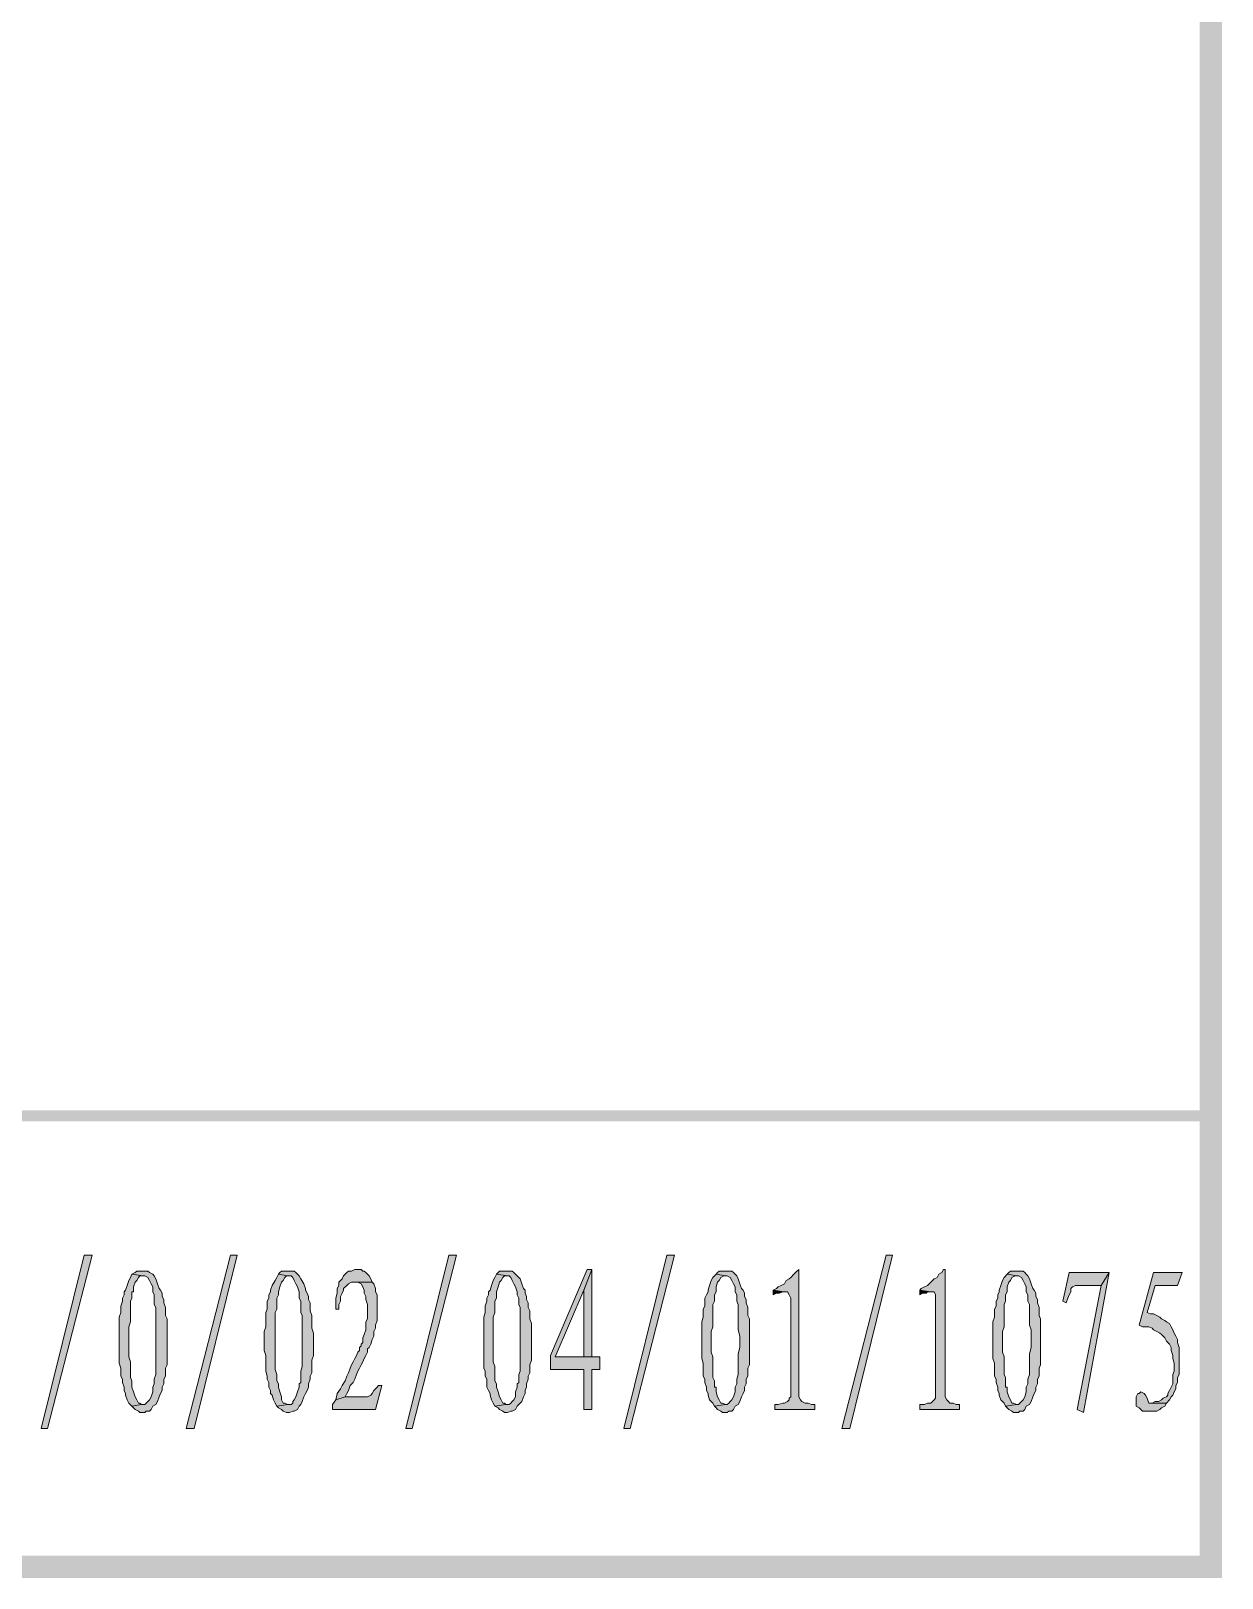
# Model space of a CAD drawing. Header units: millimetres. Extents: x 24 to 410, y 10 to 282.
# Drawn here: x 378.69 to 410.38, y 9.65 to 50.82 of the extents above; entities that cross this region are included whole.
import ezdxf

# ---------------------------------------------------------------- set-up
doc = ezdxf.new("R2010")
doc.units = ezdxf.units.MM

msp = doc.modelspace()

# ---------------------------------------------------------------- hatches: boundary and pattern name
h = msp.add_hatch(color=7)
h.dxf.hatch_style = 2
h.paths.add_polyline_path([(410.379333, 9.652), (409.786667, 281.643667), (410.379333, 282.236333)])
h = msp.add_hatch(color=7)
h.dxf.hatch_style = 2
h.paths.add_polyline_path([(409.786667, 10.244667), (410.379333, 9.652), (409.786667, 281.643667)])
h = msp.add_hatch(color=7)
h.dxf.hatch_style = 2
h.paths.add_polyline_path([(30.098965, 22.098), (30.098965, 21.801667), (410.082965, 22.098)])
h = msp.add_hatch(color=7)
h.dxf.hatch_style = 2
h.paths.add_polyline_path([(30.098965, 21.801667), (410.082965, 22.098), (410.082965, 21.801667)])
h = msp.add_hatch(color=7)
h.dxf.hatch_style = 2
h.paths.add_polyline_path([(380.111, 18.245667), (380.322667, 18.245667), (379.137333, 13.631333), (378.968, 13.631333)])
h = msp.add_hatch(color=7)
h.dxf.hatch_style = 2
h.paths.add_polyline_path([(384.005667, 18.245667), (384.175, 18.245667), (383.032, 13.631333), (382.820333, 13.631333)])
h = msp.add_hatch(color=7)
h.dxf.hatch_style = 2
h.paths.add_polyline_path([(389.805333, 18.245667), (390.017, 18.245667), (388.831667, 13.631333), (388.662333, 13.631333)])
h = msp.add_hatch(color=7)
h.dxf.hatch_style = 2
h.paths.add_polyline_path([(395.605, 18.245667), (395.816667, 18.245667), (394.631333, 13.631333), (394.462, 13.631333)])
h = msp.add_hatch(color=7)
h.dxf.hatch_style = 2
h.paths.add_polyline_path([(401.447, 18.245667), (401.616333, 18.245667), (400.473333, 13.631333), (400.261667, 13.631333)])
h = msp.add_hatch(color=7)
h.dxf.hatch_style = 2
h.paths.add_polyline_path([(381.381, 17.737667), (381.338667, 17.653), (381.296333, 17.568333), (381.254, 17.441333), (381.211667, 17.314333), (381.169333, 17.272), (381.169333, 17.187333), (381.127, 17.102667), (381.127, 17.018), (381.084667, 16.891), (381.084667, 16.721667), (381.042333, 16.594667), (381.042333, 15.367), (381.084667, 15.24), (381.084667, 15.028333), (381.127, 14.943667), (381.127, 14.859), (381.169333, 14.732), (381.169333, 14.647333), (381.211667, 14.562667), (381.211667, 14.520333), (381.254, 14.393333), (381.296333, 14.308667), (381.381, 14.224), (381.635, 14.266333), (381.592667, 14.308667), (381.550333, 14.308667), (381.508, 14.393333), (381.465667, 14.478), (381.423333, 14.605), (381.381, 14.732), (381.381, 14.901333), (381.338667, 14.986), (381.338667, 15.409333), (381.296333, 15.536333), (381.296333, 16.340667), (381.338667, 16.467667), (381.338667, 17.018), (381.381, 17.102667), (381.381, 17.272), (381.423333, 17.272), (381.423333, 17.399), (381.465667, 17.526), (381.508, 17.568333), (381.550333, 17.653), (381.592667, 17.695333), (381.677333, 17.695333)])
h = msp.add_hatch(color=7)
h.dxf.hatch_style = 2
h.paths.add_polyline_path([(381.677333, 17.822333), (381.508, 17.822333), (381.465667, 17.78), (381.381, 17.737667), (381.677333, 17.695333), (381.719667, 17.695333), (381.804333, 17.653), (381.846667, 17.568333), (381.889, 17.483667), (381.931333, 17.399), (381.931333, 17.272), (381.973667, 17.187333), (381.973667, 16.933333), (382.016, 16.848667), (382.016, 15.959667), (382.016, 15.917333), (382.016, 15.070667), (381.973667, 14.943667), (381.973667, 14.816667), (381.931333, 14.732), (381.931333, 14.605), (381.889, 14.478), (381.846667, 14.393333), (381.804333, 14.351), (381.762, 14.308667), (381.719667, 14.266333), (381.635, 14.266333), (381.381, 14.224), (381.423333, 14.181667), (381.465667, 14.139333), (381.550333, 14.097), (381.592667, 14.054667), (381.719667, 14.054667), (381.762, 14.097), (381.846667, 14.097), (381.889, 14.139333), (381.931333, 14.224), (382.016, 14.266333), (382.058333, 14.351), (382.100667, 14.478), (382.143, 14.562667), (382.185333, 14.647333), (382.185333, 14.732), (382.227667, 14.816667), (382.227667, 14.943667), (382.27, 15.028333), (382.27, 15.24), (382.312333, 15.324667), (382.312333, 16.552333), (382.27, 16.637), (382.27, 16.848667), (382.227667, 16.975667), (382.227667, 17.060333), (382.185333, 17.145), (382.185333, 17.229667), (382.143, 17.314333), (382.100667, 17.356667), (382.058333, 17.483667), (382.016, 17.610667), (381.973667, 17.695333), (381.931333, 17.737667), (381.846667, 17.78), (381.804333, 17.822333)])
h = msp.add_hatch(color=7)
h.dxf.hatch_style = 2
h.paths.add_polyline_path([(385.275667, 17.737667), (385.233333, 17.653), (385.191, 17.568333), (385.106333, 17.441333), (385.064, 17.314333), (385.064, 17.272), (385.021667, 17.187333), (385.021667, 17.102667), (384.979333, 17.018), (384.979333, 16.806333), (384.937, 16.721667), (384.937, 16.340667), (384.894667, 16.213667), (384.894667, 15.705667), (384.937, 15.578667), (384.937, 15.155333), (384.979333, 15.028333), (384.979333, 14.943667), (385.021667, 14.859), (385.021667, 14.732), (385.064, 14.647333), (385.064, 14.562667), (385.106333, 14.520333), (385.148667, 14.393333), (385.191, 14.308667), (385.233333, 14.224), (385.529667, 14.266333), (385.445, 14.308667), (385.402667, 14.308667), (385.360333, 14.393333), (385.360333, 14.478), (385.318, 14.605), (385.275667, 14.732), (385.275667, 14.816667), (385.233333, 14.901333), (385.233333, 15.070667), (385.191, 15.197667), (385.191, 16.721667), (385.233333, 16.806333), (385.233333, 17.102667), (385.275667, 17.187333), (385.275667, 17.272), (385.318, 17.399), (385.360333, 17.526), (385.402667, 17.568333), (385.445, 17.653), (385.487333, 17.695333), (385.529667, 17.695333)])
h = msp.add_hatch(color=7)
h.dxf.hatch_style = 2
h.paths.add_polyline_path([(385.529667, 17.822333), (385.360333, 17.822333), (385.318, 17.78), (385.275667, 17.737667), (385.529667, 17.695333), (385.614333, 17.695333), (385.656667, 17.653), (385.699, 17.568333), (385.741333, 17.483667), (385.783667, 17.399), (385.826, 17.272), (385.826, 17.102667), (385.868333, 17.018), (385.868333, 16.721667), (385.910667, 16.637), (385.910667, 15.959667), (385.910667, 15.917333), (385.910667, 15.282333), (385.868333, 15.155333), (385.868333, 14.859), (385.826, 14.816667), (385.826, 14.732), (385.783667, 14.605), (385.741333, 14.478), (385.699, 14.393333), (385.656667, 14.351), (385.656667, 14.308667), (385.614333, 14.266333), (385.529667, 14.266333), (385.233333, 14.224), (385.275667, 14.181667), (385.360333, 14.139333), (385.402667, 14.097), (385.487333, 14.054667), (385.572, 14.054667), (385.656667, 14.097), (385.699, 14.097), (385.783667, 14.139333), (385.826, 14.224), (385.868333, 14.266333), (385.910667, 14.351), (385.953, 14.478), (385.995333, 14.562667), (386.037667, 14.647333), (386.08, 14.732), (386.08, 14.816667), (386.122333, 14.943667), (386.122333, 15.028333), (386.164667, 15.113), (386.164667, 15.451667), (386.207, 15.578667), (386.207, 16.171333), (386.164667, 16.298333), (386.164667, 16.637), (386.122333, 16.764), (386.122333, 16.975667), (386.08, 17.060333), (386.08, 17.145), (386.037667, 17.229667), (385.995333, 17.314333), (385.995333, 17.356667), (385.953, 17.483667), (385.868333, 17.610667), (385.826, 17.695333), (385.783667, 17.737667), (385.741333, 17.78), (385.699, 17.822333)])
h = msp.add_hatch(color=7)
h.dxf.hatch_style = 2
h.paths.add_polyline_path([(387.392333, 17.864667), (387.307667, 17.864667), (387.223, 17.822333), (387.138333, 17.822333), (387.096, 17.78), (387.011333, 17.695333), (386.969, 17.610667), (386.926667, 17.568333), (386.884333, 17.526), (386.884333, 17.441333), (386.842, 17.356667), (386.842, 17.229667), (386.799667, 17.102667), (386.799667, 16.806333), (386.884333, 16.806333), (386.884333, 16.933333), (386.926667, 17.018), (386.926667, 17.145), (386.969, 17.229667), (387.011333, 17.314333), (387.011333, 17.356667), (387.096, 17.441333), (387.138333, 17.483667), (387.223, 17.526), (387.307667, 17.526), (387.773333, 17.526), (387.731, 17.610667), (387.688667, 17.695333), (387.604, 17.78), (387.561667, 17.822333), (387.519333, 17.822333), (387.477, 17.864667)])
h = msp.add_hatch(color=7)
h.dxf.hatch_style = 2
h.paths.add_polyline_path([(391.075333, 17.737667), (391.033, 17.653), (390.990667, 17.568333), (390.948333, 17.441333), (390.906, 17.314333), (390.863667, 17.272), (390.863667, 17.187333), (390.821333, 17.102667), (390.821333, 17.018), (390.779, 16.891), (390.779, 16.721667), (390.736667, 16.594667), (390.736667, 15.24), (390.779, 15.155333), (390.779, 15.028333), (390.821333, 14.943667), (390.821333, 14.732), (390.863667, 14.647333), (390.906, 14.562667), (390.906, 14.520333), (390.948333, 14.393333), (390.990667, 14.308667), (391.033, 14.224), (391.329333, 14.266333), (391.287, 14.308667), (391.244667, 14.308667), (391.202333, 14.393333), (391.16, 14.478), (391.117667, 14.605), (391.075333, 14.732), (391.075333, 14.816667), (391.033, 14.901333), (391.033, 15.282333), (390.990667, 15.409333), (390.990667, 16.594667), (391.033, 16.721667), (391.033, 17.018), (391.075333, 17.102667), (391.075333, 17.272), (391.117667, 17.399), (391.16, 17.526), (391.202333, 17.568333), (391.244667, 17.653), (391.287, 17.695333), (391.371667, 17.695333)])
h = msp.add_hatch(color=7)
h.dxf.hatch_style = 2
h.paths.add_polyline_path([(391.371667, 17.822333), (391.16, 17.822333), (391.117667, 17.78), (391.075333, 17.737667), (391.371667, 17.695333), (391.414, 17.695333), (391.456333, 17.653), (391.498667, 17.568333), (391.541, 17.483667), (391.583333, 17.399), (391.625667, 17.272), (391.625667, 17.187333), (391.668, 17.102667), (391.668, 16.933333), (391.710333, 16.848667), (391.710333, 15.959667), (391.710333, 15.917333), (391.710333, 15.155333), (391.668, 15.070667), (391.668, 14.859), (391.625667, 14.816667), (391.625667, 14.732), (391.583333, 14.605), (391.583333, 14.478), (391.541, 14.393333), (391.498667, 14.351), (391.456333, 14.308667), (391.414, 14.266333), (391.329333, 14.266333), (391.033, 14.224), (391.117667, 14.181667), (391.16, 14.139333), (391.244667, 14.097), (391.287, 14.054667), (391.371667, 14.054667), (391.456333, 14.097), (391.498667, 14.097), (391.583333, 14.139333), (391.625667, 14.224), (391.668, 14.266333), (391.752667, 14.351), (391.795, 14.478), (391.837333, 14.562667), (391.837333, 14.647333), (391.879667, 14.732), (391.879667, 14.816667), (391.922, 14.943667), (391.922, 15.028333), (391.964333, 15.113), (391.964333, 15.324667), (392.006667, 15.451667), (392.006667, 16.425333), (391.964333, 16.552333), (391.964333, 16.764), (391.922, 16.848667), (391.922, 16.975667), (391.879667, 17.060333), (391.879667, 17.145), (391.837333, 17.229667), (391.837333, 17.314333), (391.795, 17.356667), (391.752667, 17.483667), (391.710333, 17.610667), (391.625667, 17.695333), (391.583333, 17.737667), (391.541, 17.78), (391.498667, 17.822333)])
h = msp.add_hatch(color=7)
h.dxf.hatch_style = 2
h.paths.add_polyline_path([(393.615333, 17.864667), (393.488333, 17.864667), (392.514667, 15.578667), (392.514667, 15.197667), (393.403667, 15.197667), (393.403667, 14.139333), (393.615333, 14.139333), (393.615333, 15.197667), (393.827, 15.197667), (393.827, 15.536333), (393.615333, 15.536333), (392.641667, 15.536333), (393.403667, 17.314333)])
h = msp.add_hatch(color=7)
h.dxf.hatch_style = 2
h.paths.add_polyline_path([(393.615333, 17.864667), (393.403667, 17.314333), (393.403667, 15.536333), (392.641667, 15.536333), (393.615333, 15.536333)])
h = msp.add_hatch(color=7)
h.dxf.hatch_style = 2
h.paths.add_polyline_path([(396.917333, 17.737667), (396.832667, 17.653), (396.790333, 17.568333), (396.748, 17.441333), (396.705667, 17.314333), (396.705667, 17.272), (396.663333, 17.187333), (396.621, 17.102667), (396.621, 16.891), (396.578667, 16.806333), (396.578667, 16.594667), (396.536333, 16.467667), (396.536333, 15.494), (396.578667, 15.367), (396.578667, 15.028333), (396.621, 14.943667), (396.621, 14.859), (396.663333, 14.732), (396.663333, 14.647333), (396.705667, 14.562667), (396.705667, 14.520333), (396.748, 14.393333), (396.832667, 14.308667), (396.875, 14.224), (397.171333, 14.266333), (397.086667, 14.308667), (397.044333, 14.308667), (397.002, 14.393333), (396.959667, 14.478), (396.917333, 14.605), (396.917333, 14.732), (396.875, 14.732), (396.875, 14.901333), (396.832667, 14.986), (396.832667, 15.536333), (396.790333, 15.663333), (396.790333, 16.213667), (396.832667, 16.340667), (396.832667, 16.933333), (396.875, 17.018), (396.875, 17.187333), (396.917333, 17.272), (396.917333, 17.399), (396.959667, 17.526), (397.002, 17.568333), (397.044333, 17.653), (397.129, 17.695333), (397.171333, 17.695333)])
h = msp.add_hatch(color=7)
h.dxf.hatch_style = 2
h.paths.add_polyline_path([(397.171333, 17.822333), (397.002, 17.822333), (396.959667, 17.78), (396.917333, 17.737667), (397.171333, 17.695333), (397.213667, 17.695333), (397.298333, 17.653), (397.340667, 17.568333), (397.383, 17.483667), (397.425333, 17.399), (397.425333, 17.272), (397.467667, 17.187333), (397.467667, 17.018), (397.51, 16.933333), (397.51, 16.256), (397.552333, 16.086667), (397.552333, 15.959667), (397.552333, 15.917333), (397.552333, 15.790333), (397.51, 15.621), (397.51, 15.070667), (397.467667, 14.943667), (397.467667, 14.816667), (397.425333, 14.732), (397.425333, 14.605), (397.383, 14.478), (397.340667, 14.393333), (397.298333, 14.351), (397.256, 14.308667), (397.213667, 14.266333), (397.171333, 14.266333), (396.875, 14.224), (396.917333, 14.181667), (396.959667, 14.139333), (397.044333, 14.097), (397.086667, 14.054667), (397.213667, 14.054667), (397.256, 14.097), (397.340667, 14.097), (397.383, 14.139333), (397.425333, 14.224), (397.51, 14.266333), (397.552333, 14.351), (397.594667, 14.478), (397.637, 14.562667), (397.679333, 14.647333), (397.679333, 14.732), (397.721667, 14.816667), (397.721667, 14.943667), (397.764, 15.028333), (397.764, 15.24), (397.806333, 15.324667), (397.806333, 16.552333), (397.764, 16.637), (397.764, 16.848667), (397.721667, 16.975667), (397.721667, 17.060333), (397.679333, 17.145), (397.679333, 17.229667), (397.637, 17.314333), (397.594667, 17.356667), (397.552333, 17.483667), (397.51, 17.610667), (397.467667, 17.695333), (397.425333, 17.737667), (397.383, 17.78), (397.340667, 17.822333)])
h = msp.add_hatch(color=7)
h.dxf.hatch_style = 2
h.paths.add_polyline_path([(399.118667, 17.864667), (399.034, 17.78), (398.991667, 17.737667), (398.907, 17.653), (398.864667, 17.610667), (398.78, 17.568333), (398.737667, 17.483667), (398.653, 17.441333), (398.568333, 17.399), (398.526, 17.356667), (398.441333, 17.314333), (398.737667, 17.272), (398.822333, 17.272), (398.864667, 17.187333), (398.907, 17.102667), (398.907, 14.478), (398.864667, 14.435667), (398.864667, 14.393333), (398.822333, 14.351), (398.737667, 14.308667), (398.695333, 14.308667), (398.568333, 14.266333), (398.483667, 14.266333), (398.483667, 14.139333), (399.542, 14.139333), (399.542, 14.266333), (399.457333, 14.266333), (399.372667, 14.308667), (399.288, 14.308667), (399.203333, 14.351), (399.161, 14.393333), (399.118667, 14.478)])
h = msp.add_hatch(color=7)
h.dxf.hatch_style = 2
h.paths.add_polyline_path([(403.013333, 17.864667), (402.971, 17.864667), (402.928667, 17.78), (402.844, 17.737667), (402.801667, 17.653), (402.717, 17.610667), (402.674667, 17.568333), (402.59, 17.483667), (402.547667, 17.441333), (402.463, 17.399), (402.378333, 17.356667), (402.336, 17.314333), (402.632333, 17.272), (402.717, 17.272), (402.759333, 17.187333), (402.759333, 14.435667), (402.717, 14.393333), (402.674667, 14.351), (402.632333, 14.308667), (402.547667, 14.308667), (402.463, 14.266333), (402.336, 14.266333), (402.336, 14.139333), (403.394333, 14.139333), (403.394333, 14.266333), (403.309667, 14.266333), (403.225, 14.308667), (403.140333, 14.308667), (403.098, 14.351), (403.055667, 14.393333), (403.013333, 14.478)])
h = msp.add_hatch(color=7)
h.dxf.hatch_style = 2
h.paths.add_polyline_path([(404.664333, 17.737667), (404.579667, 17.653), (404.537333, 17.568333), (404.495, 17.441333), (404.452667, 17.314333), (404.452667, 17.272), (404.410333, 17.187333), (404.410333, 17.102667), (404.368, 17.018), (404.368, 16.891), (404.325667, 16.806333), (404.325667, 16.594667), (404.283333, 16.467667), (404.283333, 15.494), (404.325667, 15.367), (404.325667, 15.028333), (404.368, 14.943667), (404.368, 14.859), (404.410333, 14.732), (404.410333, 14.647333), (404.452667, 14.562667), (404.452667, 14.520333), (404.495, 14.393333), (404.579667, 14.308667), (404.622, 14.224), (404.918333, 14.266333), (404.833667, 14.308667), (404.791333, 14.308667), (404.749, 14.393333), (404.706667, 14.478), (404.664333, 14.605), (404.664333, 14.732), (404.622, 14.732), (404.622, 14.986), (404.579667, 15.070667), (404.579667, 15.536333), (404.537333, 15.663333), (404.537333, 16.213667), (404.579667, 16.340667), (404.579667, 16.933333), (404.622, 17.018), (404.622, 17.187333), (404.664333, 17.272), (404.664333, 17.399), (404.706667, 17.526), (404.749, 17.568333), (404.791333, 17.653), (404.876, 17.695333), (404.918333, 17.695333)])
h = msp.add_hatch(color=7)
h.dxf.hatch_style = 2
h.paths.add_polyline_path([(404.918333, 17.822333), (404.749, 17.822333), (404.706667, 17.78), (404.664333, 17.737667), (404.918333, 17.695333), (404.960667, 17.695333), (405.045333, 17.653), (405.087667, 17.568333), (405.13, 17.483667), (405.172333, 17.399), (405.172333, 17.272), (405.214667, 17.187333), (405.214667, 17.018), (405.257, 16.933333), (405.257, 16.383), (405.299333, 16.256), (405.299333, 15.959667), (405.299333, 15.917333), (405.299333, 15.790333), (405.257, 15.621), (405.257, 15.070667), (405.214667, 14.943667), (405.214667, 14.816667), (405.172333, 14.732), (405.172333, 14.605), (405.13, 14.478), (405.087667, 14.393333), (405.045333, 14.351), (405.003, 14.308667), (404.960667, 14.266333), (404.918333, 14.266333), (404.622, 14.224), (404.664333, 14.181667), (404.706667, 14.139333), (404.791333, 14.097), (404.833667, 14.054667), (404.960667, 14.054667), (405.003, 14.097), (405.087667, 14.097), (405.13, 14.139333), (405.172333, 14.224), (405.257, 14.266333), (405.299333, 14.351), (405.341667, 14.478), (405.384, 14.562667), (405.426333, 14.647333), (405.426333, 14.732), (405.468667, 14.816667), (405.468667, 14.943667), (405.511, 15.028333), (405.511, 15.24), (405.553333, 15.324667), (405.553333, 16.552333), (405.511, 16.637), (405.511, 16.848667), (405.468667, 16.975667), (405.468667, 17.060333), (405.426333, 17.145), (405.426333, 17.229667), (405.384, 17.314333), (405.341667, 17.356667), (405.299333, 17.483667), (405.257, 17.610667), (405.214667, 17.695333), (405.172333, 17.737667), (405.13, 17.78), (405.087667, 17.822333)])
h = msp.add_hatch(color=7)
h.dxf.hatch_style = 2
h.paths.add_polyline_path([(407.373667, 17.78), (406.315333, 17.78), (406.146, 17.018), (406.230667, 16.975667), (406.273, 17.102667), (406.315333, 17.187333), (406.357667, 17.272), (406.357667, 17.356667), (406.4, 17.399), (406.484667, 17.441333), (407.162, 17.441333)])
h = msp.add_hatch(color=7)
h.dxf.hatch_style = 2
h.paths.add_polyline_path([(407.373667, 17.78), (407.162, 17.441333), (406.527, 14.139333), (406.696333, 14.054667)])
h = msp.add_hatch(color=7)
h.dxf.hatch_style = 2
h.paths.add_polyline_path([(409.321, 17.78), (408.559, 17.78), (408.178, 16.383), (408.262667, 16.340667), (408.432, 16.340667), (408.516667, 16.298333), (408.559, 16.256), (408.643667, 16.213667), (408.728333, 16.171333), (408.770667, 16.129), (408.813, 16.086667), (408.855333, 16.044333), (408.897667, 15.959667), (408.982333, 15.875), (409.024667, 15.790333), (409.024667, 15.705667), (409.067, 15.578667), (409.067, 15.494), (409.109333, 15.367), (409.109333, 15.155333), (409.067, 15.070667), (409.067, 14.816667), (409.024667, 14.732), (408.982333, 14.647333), (408.94, 14.562667), (408.94, 14.520333), (408.897667, 14.478), (408.813, 14.435667), (408.770667, 14.393333), (408.686, 14.351), (408.601333, 14.351), (408.516667, 14.308667), (408.432, 14.308667), (408.897667, 14.308667), (408.982333, 14.393333), (409.024667, 14.478), (409.067, 14.520333), (409.109333, 14.605), (409.151667, 14.689667), (409.151667, 14.774333), (409.194, 14.859), (409.194, 14.986), (409.236333, 15.070667), (409.236333, 15.790333), (409.194, 15.917333), (409.194, 16.002), (409.151667, 16.086667), (409.109333, 16.171333), (409.067, 16.256), (409.024667, 16.340667), (408.982333, 16.425333), (408.897667, 16.467667), (408.855333, 16.51), (408.770667, 16.552333), (408.728333, 16.594667), (408.643667, 16.637), (408.559, 16.679333), (408.474333, 16.679333), (408.389667, 16.721667), (408.601333, 17.441333), (409.194, 17.441333)])
h = msp.add_hatch(color=7)
h.dxf.hatch_style = 2
h.paths.add_polyline_path([(387.773333, 17.526), (387.307667, 17.526), (387.35, 17.526), (387.392333, 17.526), (387.477, 17.483667), (387.519333, 17.399), (387.561667, 17.314333), (387.561667, 17.229667), (387.604, 17.145), (387.604, 17.060333), (387.646333, 16.933333), (387.646333, 16.552333), (387.604, 16.467667), (387.604, 16.256), (387.561667, 16.129), (387.519333, 16.044333), (387.519333, 15.917333), (387.477, 15.875), (387.477, 15.832667), (387.434667, 15.790333), (387.434667, 15.705667), (387.392333, 15.663333), (387.35, 15.578667), (387.307667, 15.494), (387.265333, 15.409333), (387.223, 15.324667), (387.180667, 15.24), (387.138333, 15.113), (387.096, 15.028333), (387.053667, 14.901333), (386.969, 14.774333), (386.926667, 14.689667), (386.842, 14.562667), (386.799667, 14.393333), (387.053667, 14.478), (387.096, 14.562667), (387.138333, 14.647333), (387.180667, 14.774333), (387.265333, 14.859), (387.307667, 14.943667), (387.35, 15.070667), (387.392333, 15.155333), (387.434667, 15.24), (387.477, 15.324667), (387.519333, 15.409333), (387.561667, 15.494), (387.604, 15.578667), (387.646333, 15.663333), (387.646333, 15.748), (387.688667, 15.790333), (387.731, 15.875), (387.773333, 16.002), (387.815667, 16.086667), (387.815667, 16.213667), (387.858, 16.298333), (387.858, 16.383), (387.900333, 16.51), (387.900333, 17.187333), (387.858, 17.272), (387.858, 17.356667), (387.815667, 17.483667)])
h = msp.add_hatch(color=7)
h.dxf.hatch_style = 2
h.paths.add_polyline_path([(398.441333, 17.314333), (398.441333, 17.187333), (398.526, 17.229667), (398.610667, 17.229667), (398.695333, 17.272), (398.737667, 17.272)])
h = msp.add_hatch(color=7)
h.dxf.hatch_style = 2
h.paths.add_polyline_path([(402.336, 17.314333), (402.336, 17.187333), (402.420667, 17.229667), (402.505333, 17.229667), (402.547667, 17.272), (402.632333, 17.272)])
h = msp.add_hatch(color=7)
h.dxf.hatch_style = 2
h.paths.add_polyline_path([(388.027333, 14.774333), (387.942667, 14.774333), (387.900333, 14.732), (387.815667, 14.647333), (387.773333, 14.562667), (387.731, 14.520333), (387.646333, 14.478), (387.053667, 14.478), (386.799667, 14.393333), (386.715, 14.266333), (386.715, 14.139333), (387.858, 14.139333)])
h = msp.add_hatch(color=7)
h.dxf.hatch_style = 2
h.paths.add_polyline_path([(408.220333, 14.605), (408.178, 14.562667), (408.135667, 14.562667), (408.093333, 14.478), (408.093333, 14.224), (408.178, 14.181667), (408.220333, 14.139333), (408.262667, 14.097), (408.643667, 14.097), (408.728333, 14.139333), (408.770667, 14.181667), (408.855333, 14.224), (408.897667, 14.308667), (408.432, 14.308667), (408.389667, 14.435667), (408.347333, 14.520333), (408.305, 14.562667)])
h = msp.add_hatch(color=7)
h.dxf.hatch_style = 2
h.paths.add_polyline_path([(30.395333, 10.244667), (29.802667, 9.652), (409.786667, 10.244667)])
h = msp.add_hatch(color=7)
h.dxf.hatch_style = 2
h.paths.add_polyline_path([(29.802667, 9.652), (409.786667, 10.244667), (410.379333, 9.652)])

# ---------------------------------------------------------------- linework, layer by layer
at = {"color": 7, "lineweight": 0}
for points in [[(380.111, 18.245667), (380.322667, 18.245667), (379.137333, 13.631333), (378.968, 13.631333)], [(384.005667, 18.245667), (384.175, 18.245667), (383.032, 13.631333), (382.820333, 13.631333)], [(389.805333, 18.245667), (390.017, 18.245667), (388.831667, 13.631333), (388.662333, 13.631333)], [(395.605, 18.245667), (395.816667, 18.245667), (394.631333, 13.631333), (394.462, 13.631333)], [(401.447, 18.245667), (401.616333, 18.245667), (400.473333, 13.631333), (400.261667, 13.631333)], [(381.381, 17.737667), (381.338667, 17.653), (381.296333, 17.568333), (381.254, 17.441333), (381.211667, 17.314333), (381.169333, 17.272), (381.169333, 17.187333), (381.127, 17.102667), (381.127, 17.018), (381.084667, 16.891), (381.084667, 16.721667), (381.042333, 16.594667), (381.042333, 15.367), (381.084667, 15.24), (381.084667, 15.028333), (381.127, 14.943667), (381.127, 14.859), (381.169333, 14.732), (381.169333, 14.647333), (381.211667, 14.562667), (381.211667, 14.520333), (381.254, 14.393333), (381.296333, 14.308667), (381.381, 14.224), (381.635, 14.266333), (381.592667, 14.308667), (381.550333, 14.308667), (381.508, 14.393333), (381.465667, 14.478), (381.423333, 14.605), (381.381, 14.732), (381.381, 14.901333), (381.338667, 14.986), (381.338667, 15.409333), (381.296333, 15.536333), (381.296333, 16.340667), (381.338667, 16.467667), (381.338667, 17.018), (381.381, 17.102667), (381.381, 17.272), (381.423333, 17.272), (381.423333, 17.399), (381.465667, 17.526), (381.508, 17.568333), (381.550333, 17.653), (381.592667, 17.695333), (381.677333, 17.695333)], [(381.677333, 17.822333), (381.508, 17.822333), (381.465667, 17.78), (381.381, 17.737667), (381.677333, 17.695333), (381.719667, 17.695333), (381.804333, 17.653), (381.846667, 17.568333), (381.889, 17.483667), (381.931333, 17.399), (381.931333, 17.272), (381.973667, 17.187333), (381.973667, 16.933333), (382.016, 16.848667), (382.016, 15.959667), (382.016, 15.917333), (382.016, 15.070667), (381.973667, 14.943667), (381.973667, 14.816667), (381.931333, 14.732), (381.931333, 14.605), (381.889, 14.478), (381.846667, 14.393333), (381.804333, 14.351), (381.762, 14.308667), (381.719667, 14.266333), (381.635, 14.266333), (381.381, 14.224), (381.423333, 14.181667), (381.465667, 14.139333), (381.550333, 14.097), (381.592667, 14.054667), (381.719667, 14.054667), (381.762, 14.097), (381.846667, 14.097), (381.889, 14.139333), (381.931333, 14.224), (382.016, 14.266333), (382.058333, 14.351), (382.100667, 14.478), (382.143, 14.562667), (382.185333, 14.647333), (382.185333, 14.732), (382.227667, 14.816667), (382.227667, 14.943667), (382.27, 15.028333), (382.27, 15.24), (382.312333, 15.324667), (382.312333, 16.552333), (382.27, 16.637), (382.27, 16.848667), (382.227667, 16.975667), (382.227667, 17.060333), (382.185333, 17.145), (382.185333, 17.229667), (382.143, 17.314333), (382.100667, 17.356667), (382.058333, 17.483667), (382.016, 17.610667), (381.973667, 17.695333), (381.931333, 17.737667), (381.846667, 17.78), (381.804333, 17.822333)], [(385.275667, 17.737667), (385.233333, 17.653), (385.191, 17.568333), (385.106333, 17.441333), (385.064, 17.314333), (385.064, 17.272), (385.021667, 17.187333), (385.021667, 17.102667), (384.979333, 17.018), (384.979333, 16.806333), (384.937, 16.721667), (384.937, 16.340667), (384.894667, 16.213667), (384.894667, 15.705667), (384.937, 15.578667), (384.937, 15.155333), (384.979333, 15.028333), (384.979333, 14.943667), (385.021667, 14.859), (385.021667, 14.732), (385.064, 14.647333), (385.064, 14.562667), (385.106333, 14.520333), (385.148667, 14.393333), (385.191, 14.308667), (385.233333, 14.224), (385.529667, 14.266333), (385.445, 14.308667), (385.402667, 14.308667), (385.360333, 14.393333), (385.360333, 14.478), (385.318, 14.605), (385.275667, 14.732), (385.275667, 14.816667), (385.233333, 14.901333), (385.233333, 15.070667), (385.191, 15.197667), (385.191, 16.721667), (385.233333, 16.806333), (385.233333, 17.102667), (385.275667, 17.187333), (385.275667, 17.272), (385.318, 17.399), (385.360333, 17.526), (385.402667, 17.568333), (385.445, 17.653), (385.487333, 17.695333), (385.529667, 17.695333)], [(385.529667, 17.822333), (385.360333, 17.822333), (385.318, 17.78), (385.275667, 17.737667), (385.529667, 17.695333), (385.614333, 17.695333), (385.656667, 17.653), (385.699, 17.568333), (385.741333, 17.483667), (385.783667, 17.399), (385.826, 17.272), (385.826, 17.102667), (385.868333, 17.018), (385.868333, 16.721667), (385.910667, 16.637), (385.910667, 15.959667), (385.910667, 15.917333), (385.910667, 15.282333), (385.868333, 15.155333), (385.868333, 14.859), (385.826, 14.816667), (385.826, 14.732), (385.783667, 14.605), (385.741333, 14.478), (385.699, 14.393333), (385.656667, 14.351), (385.656667, 14.308667), (385.614333, 14.266333), (385.529667, 14.266333), (385.233333, 14.224), (385.275667, 14.181667), (385.360333, 14.139333), (385.402667, 14.097), (385.487333, 14.054667), (385.572, 14.054667), (385.656667, 14.097), (385.699, 14.097), (385.783667, 14.139333), (385.826, 14.224), (385.868333, 14.266333), (385.910667, 14.351), (385.953, 14.478), (385.995333, 14.562667), (386.037667, 14.647333), (386.08, 14.732), (386.08, 14.816667), (386.122333, 14.943667), (386.122333, 15.028333), (386.164667, 15.113), (386.164667, 15.451667), (386.207, 15.578667), (386.207, 16.171333), (386.164667, 16.298333), (386.164667, 16.637), (386.122333, 16.764), (386.122333, 16.975667), (386.08, 17.060333), (386.08, 17.145), (386.037667, 17.229667), (385.995333, 17.314333), (385.995333, 17.356667), (385.953, 17.483667), (385.868333, 17.610667), (385.826, 17.695333), (385.783667, 17.737667), (385.741333, 17.78), (385.699, 17.822333)], [(387.392333, 17.864667), (387.307667, 17.864667), (387.223, 17.822333), (387.138333, 17.822333), (387.096, 17.78), (387.011333, 17.695333), (386.969, 17.610667), (386.926667, 17.568333), (386.884333, 17.526), (386.884333, 17.441333), (386.842, 17.356667), (386.842, 17.229667), (386.799667, 17.102667), (386.799667, 16.806333), (386.884333, 16.806333), (386.884333, 16.933333), (386.926667, 17.018), (386.926667, 17.145), (386.969, 17.229667), (387.011333, 17.314333), (387.011333, 17.356667), (387.096, 17.441333), (387.138333, 17.483667), (387.223, 17.526), (387.307667, 17.526), (387.773333, 17.526), (387.731, 17.610667), (387.688667, 17.695333), (387.604, 17.78), (387.561667, 17.822333), (387.519333, 17.822333), (387.477, 17.864667)], [(391.075333, 17.737667), (391.033, 17.653), (390.990667, 17.568333), (390.948333, 17.441333), (390.906, 17.314333), (390.863667, 17.272), (390.863667, 17.187333), (390.821333, 17.102667), (390.821333, 17.018), (390.779, 16.891), (390.779, 16.721667), (390.736667, 16.594667), (390.736667, 15.24), (390.779, 15.155333), (390.779, 15.028333), (390.821333, 14.943667), (390.821333, 14.732), (390.863667, 14.647333), (390.906, 14.562667), (390.906, 14.520333), (390.948333, 14.393333), (390.990667, 14.308667), (391.033, 14.224), (391.329333, 14.266333), (391.287, 14.308667), (391.244667, 14.308667), (391.202333, 14.393333), (391.16, 14.478), (391.117667, 14.605), (391.075333, 14.732), (391.075333, 14.816667), (391.033, 14.901333), (391.033, 15.282333), (390.990667, 15.409333), (390.990667, 16.594667), (391.033, 16.721667), (391.033, 17.018), (391.075333, 17.102667), (391.075333, 17.272), (391.117667, 17.399), (391.16, 17.526), (391.202333, 17.568333), (391.244667, 17.653), (391.287, 17.695333), (391.371667, 17.695333)], [(391.371667, 17.822333), (391.16, 17.822333), (391.117667, 17.78), (391.075333, 17.737667), (391.371667, 17.695333), (391.414, 17.695333), (391.456333, 17.653), (391.498667, 17.568333), (391.541, 17.483667), (391.583333, 17.399), (391.625667, 17.272), (391.625667, 17.187333), (391.668, 17.102667), (391.668, 16.933333), (391.710333, 16.848667), (391.710333, 15.959667), (391.710333, 15.917333), (391.710333, 15.155333), (391.668, 15.070667), (391.668, 14.859), (391.625667, 14.816667), (391.625667, 14.732), (391.583333, 14.605), (391.583333, 14.478), (391.541, 14.393333), (391.498667, 14.351), (391.456333, 14.308667), (391.414, 14.266333), (391.329333, 14.266333), (391.033, 14.224), (391.117667, 14.181667), (391.16, 14.139333), (391.244667, 14.097), (391.287, 14.054667), (391.371667, 14.054667), (391.456333, 14.097), (391.498667, 14.097), (391.583333, 14.139333), (391.625667, 14.224), (391.668, 14.266333), (391.752667, 14.351), (391.795, 14.478), (391.837333, 14.562667), (391.837333, 14.647333), (391.879667, 14.732), (391.879667, 14.816667), (391.922, 14.943667), (391.922, 15.028333), (391.964333, 15.113), (391.964333, 15.324667), (392.006667, 15.451667), (392.006667, 16.425333), (391.964333, 16.552333), (391.964333, 16.764), (391.922, 16.848667), (391.922, 16.975667), (391.879667, 17.060333), (391.879667, 17.145), (391.837333, 17.229667), (391.837333, 17.314333), (391.795, 17.356667), (391.752667, 17.483667), (391.710333, 17.610667), (391.625667, 17.695333), (391.583333, 17.737667), (391.541, 17.78), (391.498667, 17.822333)], [(393.615333, 17.864667), (393.488333, 17.864667), (392.514667, 15.578667), (392.514667, 15.197667), (393.403667, 15.197667), (393.403667, 14.139333), (393.615333, 14.139333), (393.615333, 15.197667), (393.827, 15.197667), (393.827, 15.536333), (393.615333, 15.536333), (392.641667, 15.536333), (393.403667, 17.314333)], [(393.615333, 17.864667), (393.403667, 17.314333), (393.403667, 15.536333), (392.641667, 15.536333), (393.615333, 15.536333)], [(396.917333, 17.737667), (396.832667, 17.653), (396.790333, 17.568333), (396.748, 17.441333), (396.705667, 17.314333), (396.705667, 17.272), (396.663333, 17.187333), (396.621, 17.102667), (396.621, 16.891), (396.578667, 16.806333), (396.578667, 16.594667), (396.536333, 16.467667), (396.536333, 15.494), (396.578667, 15.367), (396.578667, 15.028333), (396.621, 14.943667), (396.621, 14.859), (396.663333, 14.732), (396.663333, 14.647333), (396.705667, 14.562667), (396.705667, 14.520333), (396.748, 14.393333), (396.832667, 14.308667), (396.875, 14.224), (397.171333, 14.266333), (397.086667, 14.308667), (397.044333, 14.308667), (397.002, 14.393333), (396.959667, 14.478), (396.917333, 14.605), (396.917333, 14.732), (396.875, 14.732), (396.875, 14.901333), (396.832667, 14.986), (396.832667, 15.536333), (396.790333, 15.663333), (396.790333, 16.213667), (396.832667, 16.340667), (396.832667, 16.933333), (396.875, 17.018), (396.875, 17.187333), (396.917333, 17.272), (396.917333, 17.399), (396.959667, 17.526), (397.002, 17.568333), (397.044333, 17.653), (397.129, 17.695333), (397.171333, 17.695333)], [(397.171333, 17.822333), (397.002, 17.822333), (396.959667, 17.78), (396.917333, 17.737667), (397.171333, 17.695333), (397.213667, 17.695333), (397.298333, 17.653), (397.340667, 17.568333), (397.383, 17.483667), (397.425333, 17.399), (397.425333, 17.272), (397.467667, 17.187333), (397.467667, 17.018), (397.51, 16.933333), (397.51, 16.256), (397.552333, 16.086667), (397.552333, 15.959667), (397.552333, 15.917333), (397.552333, 15.790333), (397.51, 15.621), (397.51, 15.070667), (397.467667, 14.943667), (397.467667, 14.816667), (397.425333, 14.732), (397.425333, 14.605), (397.383, 14.478), (397.340667, 14.393333), (397.298333, 14.351), (397.256, 14.308667), (397.213667, 14.266333), (397.171333, 14.266333), (396.875, 14.224), (396.917333, 14.181667), (396.959667, 14.139333), (397.044333, 14.097), (397.086667, 14.054667), (397.213667, 14.054667), (397.256, 14.097), (397.340667, 14.097), (397.383, 14.139333), (397.425333, 14.224), (397.51, 14.266333), (397.552333, 14.351), (397.594667, 14.478), (397.637, 14.562667), (397.679333, 14.647333), (397.679333, 14.732), (397.721667, 14.816667), (397.721667, 14.943667), (397.764, 15.028333), (397.764, 15.24), (397.806333, 15.324667), (397.806333, 16.552333), (397.764, 16.637), (397.764, 16.848667), (397.721667, 16.975667), (397.721667, 17.060333), (397.679333, 17.145), (397.679333, 17.229667), (397.637, 17.314333), (397.594667, 17.356667), (397.552333, 17.483667), (397.51, 17.610667), (397.467667, 17.695333), (397.425333, 17.737667), (397.383, 17.78), (397.340667, 17.822333)], [(399.118667, 17.864667), (399.034, 17.78), (398.991667, 17.737667), (398.907, 17.653), (398.864667, 17.610667), (398.78, 17.568333), (398.737667, 17.483667), (398.653, 17.441333), (398.568333, 17.399), (398.526, 17.356667), (398.441333, 17.314333), (398.737667, 17.272), (398.822333, 17.272), (398.864667, 17.187333), (398.907, 17.102667), (398.907, 14.478), (398.864667, 14.435667), (398.864667, 14.393333), (398.822333, 14.351), (398.737667, 14.308667), (398.695333, 14.308667), (398.568333, 14.266333), (398.483667, 14.266333), (398.483667, 14.139333), (399.542, 14.139333), (399.542, 14.266333), (399.457333, 14.266333), (399.372667, 14.308667), (399.288, 14.308667), (399.203333, 14.351), (399.161, 14.393333), (399.118667, 14.478)], [(403.013333, 17.864667), (402.971, 17.864667), (402.928667, 17.78), (402.844, 17.737667), (402.801667, 17.653), (402.717, 17.610667), (402.674667, 17.568333), (402.59, 17.483667), (402.547667, 17.441333), (402.463, 17.399), (402.378333, 17.356667), (402.336, 17.314333), (402.632333, 17.272), (402.717, 17.272), (402.759333, 17.187333), (402.759333, 14.435667), (402.717, 14.393333), (402.674667, 14.351), (402.632333, 14.308667), (402.547667, 14.308667), (402.463, 14.266333), (402.336, 14.266333), (402.336, 14.139333), (403.394333, 14.139333), (403.394333, 14.266333), (403.309667, 14.266333), (403.225, 14.308667), (403.140333, 14.308667), (403.098, 14.351), (403.055667, 14.393333), (403.013333, 14.478)], [(404.664333, 17.737667), (404.579667, 17.653), (404.537333, 17.568333), (404.495, 17.441333), (404.452667, 17.314333), (404.452667, 17.272), (404.410333, 17.187333), (404.410333, 17.102667), (404.368, 17.018), (404.368, 16.891), (404.325667, 16.806333), (404.325667, 16.594667), (404.283333, 16.467667), (404.283333, 15.494), (404.325667, 15.367), (404.325667, 15.028333), (404.368, 14.943667), (404.368, 14.859), (404.410333, 14.732), (404.410333, 14.647333), (404.452667, 14.562667), (404.452667, 14.520333), (404.495, 14.393333), (404.579667, 14.308667), (404.622, 14.224), (404.918333, 14.266333), (404.833667, 14.308667), (404.791333, 14.308667), (404.749, 14.393333), (404.706667, 14.478), (404.664333, 14.605), (404.664333, 14.732), (404.622, 14.732), (404.622, 14.986), (404.579667, 15.070667), (404.579667, 15.536333), (404.537333, 15.663333), (404.537333, 16.213667), (404.579667, 16.340667), (404.579667, 16.933333), (404.622, 17.018), (404.622, 17.187333), (404.664333, 17.272), (404.664333, 17.399), (404.706667, 17.526), (404.749, 17.568333), (404.791333, 17.653), (404.876, 17.695333), (404.918333, 17.695333)], [(404.918333, 17.822333), (404.749, 17.822333), (404.706667, 17.78), (404.664333, 17.737667), (404.918333, 17.695333), (404.960667, 17.695333), (405.045333, 17.653), (405.087667, 17.568333), (405.13, 17.483667), (405.172333, 17.399), (405.172333, 17.272), (405.214667, 17.187333), (405.214667, 17.018), (405.257, 16.933333), (405.257, 16.383), (405.299333, 16.256), (405.299333, 15.959667), (405.299333, 15.917333), (405.299333, 15.790333), (405.257, 15.621), (405.257, 15.070667), (405.214667, 14.943667), (405.214667, 14.816667), (405.172333, 14.732), (405.172333, 14.605), (405.13, 14.478), (405.087667, 14.393333), (405.045333, 14.351), (405.003, 14.308667), (404.960667, 14.266333), (404.918333, 14.266333), (404.622, 14.224), (404.664333, 14.181667), (404.706667, 14.139333), (404.791333, 14.097), (404.833667, 14.054667), (404.960667, 14.054667), (405.003, 14.097), (405.087667, 14.097), (405.13, 14.139333), (405.172333, 14.224), (405.257, 14.266333), (405.299333, 14.351), (405.341667, 14.478), (405.384, 14.562667), (405.426333, 14.647333), (405.426333, 14.732), (405.468667, 14.816667), (405.468667, 14.943667), (405.511, 15.028333), (405.511, 15.24), (405.553333, 15.324667), (405.553333, 16.552333), (405.511, 16.637), (405.511, 16.848667), (405.468667, 16.975667), (405.468667, 17.060333), (405.426333, 17.145), (405.426333, 17.229667), (405.384, 17.314333), (405.341667, 17.356667), (405.299333, 17.483667), (405.257, 17.610667), (405.214667, 17.695333), (405.172333, 17.737667), (405.13, 17.78), (405.087667, 17.822333)], [(407.373667, 17.78), (406.315333, 17.78), (406.146, 17.018), (406.230667, 16.975667), (406.273, 17.102667), (406.315333, 17.187333), (406.357667, 17.272), (406.357667, 17.356667), (406.4, 17.399), (406.484667, 17.441333), (407.162, 17.441333)], [(407.373667, 17.78), (407.162, 17.441333), (406.527, 14.139333), (406.696333, 14.054667)], [(409.321, 17.78), (408.559, 17.78), (408.178, 16.383), (408.262667, 16.340667), (408.432, 16.340667), (408.516667, 16.298333), (408.559, 16.256), (408.643667, 16.213667), (408.728333, 16.171333), (408.770667, 16.129), (408.813, 16.086667), (408.855333, 16.044333), (408.897667, 15.959667), (408.982333, 15.875), (409.024667, 15.790333), (409.024667, 15.705667), (409.067, 15.578667), (409.067, 15.494), (409.109333, 15.367), (409.109333, 15.155333), (409.067, 15.070667), (409.067, 14.816667), (409.024667, 14.732), (408.982333, 14.647333), (408.94, 14.562667), (408.94, 14.520333), (408.897667, 14.478), (408.813, 14.435667), (408.770667, 14.393333), (408.686, 14.351), (408.601333, 14.351), (408.516667, 14.308667), (408.432, 14.308667), (408.897667, 14.308667), (408.982333, 14.393333), (409.024667, 14.478), (409.067, 14.520333), (409.109333, 14.605), (409.151667, 14.689667), (409.151667, 14.774333), (409.194, 14.859), (409.194, 14.986), (409.236333, 15.070667), (409.236333, 15.790333), (409.194, 15.917333), (409.194, 16.002), (409.151667, 16.086667), (409.109333, 16.171333), (409.067, 16.256), (409.024667, 16.340667), (408.982333, 16.425333), (408.897667, 16.467667), (408.855333, 16.51), (408.770667, 16.552333), (408.728333, 16.594667), (408.643667, 16.637), (408.559, 16.679333), (408.474333, 16.679333), (408.389667, 16.721667), (408.601333, 17.441333), (409.194, 17.441333)], [(387.773333, 17.526), (387.307667, 17.526), (387.35, 17.526), (387.392333, 17.526), (387.477, 17.483667), (387.519333, 17.399), (387.561667, 17.314333), (387.561667, 17.229667), (387.604, 17.145), (387.604, 17.060333), (387.646333, 16.933333), (387.646333, 16.552333), (387.604, 16.467667), (387.604, 16.256), (387.561667, 16.129), (387.519333, 16.044333), (387.519333, 15.917333), (387.477, 15.875), (387.477, 15.832667), (387.434667, 15.790333), (387.434667, 15.705667), (387.392333, 15.663333), (387.35, 15.578667), (387.307667, 15.494), (387.265333, 15.409333), (387.223, 15.324667), (387.180667, 15.24), (387.138333, 15.113), (387.096, 15.028333), (387.053667, 14.901333), (386.969, 14.774333), (386.926667, 14.689667), (386.842, 14.562667), (386.799667, 14.393333), (387.053667, 14.478), (387.096, 14.562667), (387.138333, 14.647333), (387.180667, 14.774333), (387.265333, 14.859), (387.307667, 14.943667), (387.35, 15.070667), (387.392333, 15.155333), (387.434667, 15.24), (387.477, 15.324667), (387.519333, 15.409333), (387.561667, 15.494), (387.604, 15.578667), (387.646333, 15.663333), (387.646333, 15.748), (387.688667, 15.790333), (387.731, 15.875), (387.773333, 16.002), (387.815667, 16.086667), (387.815667, 16.213667), (387.858, 16.298333), (387.858, 16.383), (387.900333, 16.51), (387.900333, 17.187333), (387.858, 17.272), (387.858, 17.356667), (387.815667, 17.483667)], [(398.441333, 17.314333), (398.441333, 17.187333), (398.526, 17.229667), (398.610667, 17.229667), (398.695333, 17.272), (398.737667, 17.272)], [(402.336, 17.314333), (402.336, 17.187333), (402.420667, 17.229667), (402.505333, 17.229667), (402.547667, 17.272), (402.632333, 17.272)], [(388.027333, 14.774333), (387.942667, 14.774333), (387.900333, 14.732), (387.815667, 14.647333), (387.773333, 14.562667), (387.731, 14.520333), (387.646333, 14.478), (387.053667, 14.478), (386.799667, 14.393333), (386.715, 14.266333), (386.715, 14.139333), (387.858, 14.139333)], [(408.220333, 14.605), (408.178, 14.562667), (408.135667, 14.562667), (408.093333, 14.478), (408.093333, 14.224), (408.178, 14.181667), (408.220333, 14.139333), (408.262667, 14.097), (408.643667, 14.097), (408.728333, 14.139333), (408.770667, 14.181667), (408.855333, 14.224), (408.897667, 14.308667), (408.432, 14.308667), (408.389667, 14.435667), (408.347333, 14.520333), (408.305, 14.562667)]]:
    msp.add_lwpolyline(points, close=True, dxfattribs=at)

doc.saveas('drawing.dxf')
